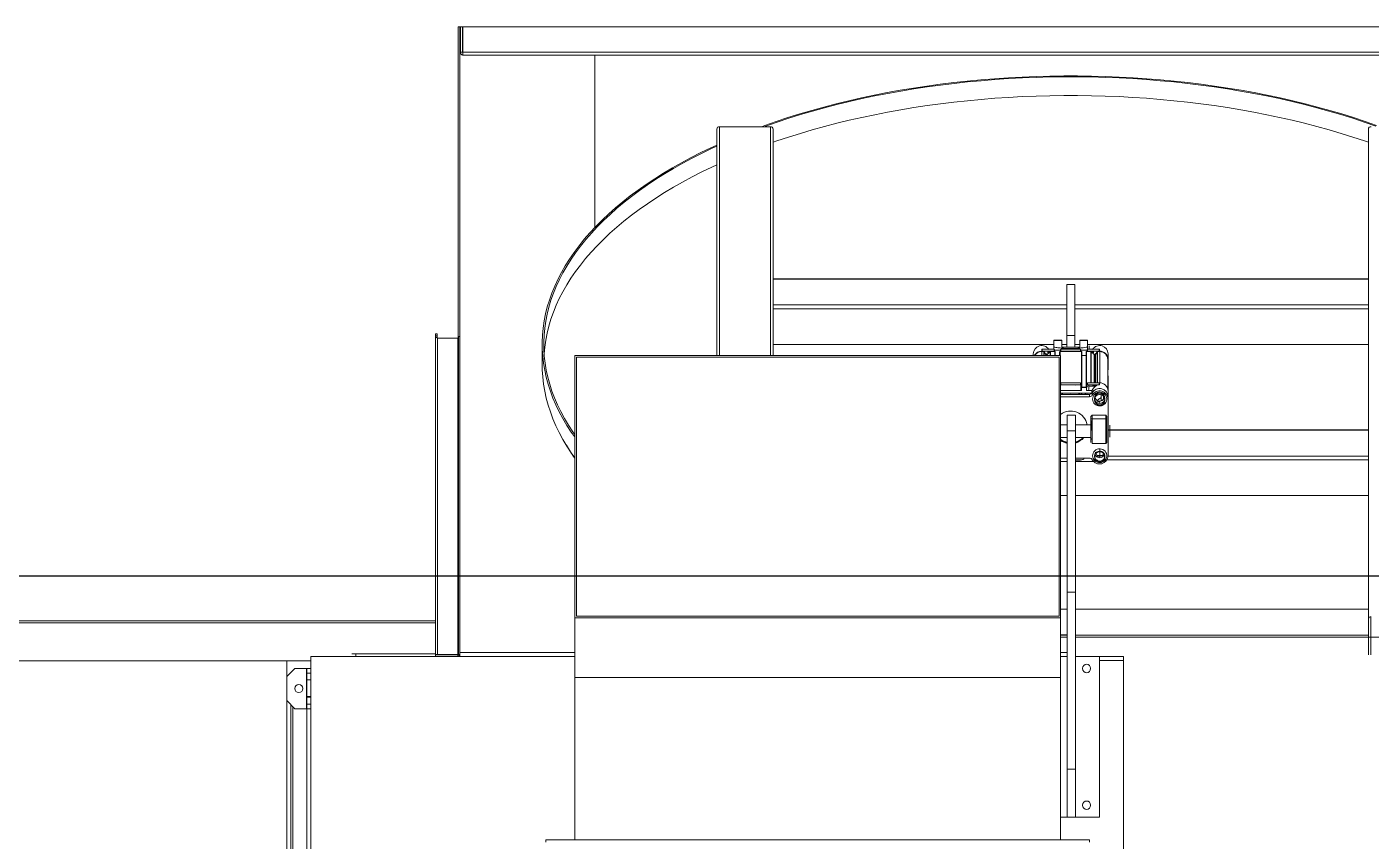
# Model space of a CAD drawing. Extents: x -2187 to 96136, y -11110 to 52208.
# Drawn here: x 42067 to 43738, y 20215 to 21227 of the extents above; entities that cross this region are included whole.
import ezdxf

# ---------------------------------------------------------------- set-up
doc = ezdxf.new("R2010")
doc.units = 0
doc.header["$LTSCALE"] = 1000
doc.header["$MEASUREMENT"] = 0
doc.layers.add('设备型号', color=7, linetype='Continuous')

msp = doc.modelspace()

# ---------------------------------------------------------------- linework, layer by layer
at = {"color": 7, "linetype": 'Continuous', "lineweight": 15}
for p, q in [((42603.097, 21227.001), (42603.097, 20842.127)), ((42603.097, 21227.001), (42605.097, 21227.001)), ((42605.097, 21227.001), (42605.097, 20842.127)), ((42605.164, 21227.001), (42605.097, 21227.001)), ((42605.164, 21227.001), (42605.99, 21227.001)), ((42605.164, 21227.001), (42605.164, 20449.501)), ((42605.99, 21227.001), (42608.588, 21227.001)), ((42605.99, 21195.501), (42605.99, 21227.001)), ((42608.588, 21227.001), (42609.088, 21227.001)), ((42608.588, 21195.501), (42608.588, 21227.001)), ((44121.106, 21227.001), (42609.088, 21227.001)), ((42609.088, 21195.501), (42609.088, 21227.001)), ((44121.24, 21192.001), (42608.954, 21192.001)), ((44121.106, 21195.501), (42609.088, 21195.501)), ((42772.847, 21192.001), (42772.847, 20977.395)), ((42924.607, 20818.392), (42924.607, 21099.986)), ((42991.207, 21102.915), (42928.007, 21102.915)), ((42994.607, 20913.871), (42994.607, 21099.986)), ((43734.607, 20913.871), (43734.607, 21099.986)), ((43734.607, 20913.871), (42994.607, 20913.871)), ((42994.607, 20913.4), (42994.607, 20913.871)), ((42994.607, 20881.324), (42994.607, 20913.4)), ((42994.607, 20913.4), (43734.607, 20913.4)), ((43359.607, 20906.982), (43359.607, 20843.202)), ((43369.607, 20906.982), (43359.607, 20906.982)), ((43369.607, 20906.982), (43369.607, 20843.202)), ((43734.607, 20913.4), (43734.607, 20913.871)), ((43734.607, 20881.324), (43734.607, 20913.4)), ((42994.607, 20876.669), (42994.607, 20881.324)), ((42994.607, 20818.392), (42994.607, 20876.669)), ((43734.607, 20876.669), (43734.607, 20881.324)), ((43734.607, 20726.082), (43734.607, 20876.669)), ((42577.097, 20845.297), (42575.097, 20845.297)), ((42575.097, 20845.297), (42575.097, 20843.177)), ((42575.097, 20842.127), (42575.097, 20843.177)), ((42575.097, 20843.177), (42577.097, 20843.177)), ((42575.097, 20842.127), (42575.097, 20447.001)), ((42577.097, 20843.177), (42577.097, 20845.297)), ((42577.097, 20842.127), (42577.097, 20843.177)), ((42577.097, 20842.127), (42577.097, 20840.214)), ((42602.597, 20840.174), (42577.597, 20840.174)), ((42577.597, 20840.174), (42577.597, 20447.001)), ((42602.597, 20840.174), (42602.597, 20447.001)), ((42603.097, 20842.127), (42603.097, 20447.001)), ((42603.097, 20842.127), (42605.097, 20842.127)), ((42605.097, 20842.127), (42605.097, 20447.001)), ((43353.407, 20837.651), (43343.607, 20837.651)), ((43343.607, 20837.157), (43343.607, 20837.651)), ((43343.607, 20828.925), (43343.607, 20837.157)), ((43343.607, 20837.157), (43353.407, 20837.157)), ((43353.407, 20837.157), (43353.407, 20837.651)), ((43353.407, 20828.732), (43353.407, 20837.157)), ((43359.607, 20828.732), (43359.607, 20843.202)), ((43359.607, 20843.202), (43369.607, 20843.202)), ((43369.607, 20843.202), (43369.607, 20828.732)), ((43385.607, 20837.651), (43375.807, 20837.651)), ((43375.807, 20837.651), (43375.807, 20837.157)), ((43375.807, 20837.157), (43375.807, 20828.732)), ((43385.607, 20837.157), (43375.807, 20837.157)), ((43385.607, 20837.157), (43385.607, 20837.651)), ((43385.607, 20828.925), (43385.607, 20837.157)), ((42707.607, 20832.529), (42707.607, 20806.68)), ((42994.607, 20832.209), (43343.607, 20832.209)), ((43318.107, 20820.565), (43318.107, 20818.392)), ((43320.538, 20819.441), (43320.47, 20820.105)), ((43320.657, 20820.32), (43320.657, 20819.545)), ((43328.607, 20823.39), (43331.218, 20823.39)), ((43328.854, 20823.876), (43328.854, 20826.266)), ((43328.854, 20826.266), (43329.197, 20826.258)), ((43329.107, 20823.879), (43329.107, 20826.258)), ((43329.107, 20826.258), (43343.857, 20826.258)), ((43343.857, 20823.879), (43329.107, 20823.879)), ((43331.651, 20823.146), (43333.671, 20819.724)), ((43335.463, 20819.623), (43339.17, 20823.247)), ((43339.524, 20823.39), (43344.357, 20823.39)), ((43343.607, 20826.189), (43343.607, 20828.925)), ((43343.857, 20823.879), (43343.857, 20826.258)), ((43344.21, 20826.189), (43343.857, 20826.189)), ((43344.357, 20823.39), (43344.357, 20825.918)), ((43351.857, 20825.16), (43344.357, 20825.16)), ((43344.907, 20823.39), (43344.357, 20823.39)), ((43345.407, 20818.392), (43345.407, 20822.901)), ((43350.807, 20822.901), (43350.807, 20818.392)), ((43351.857, 20823.39), (43351.307, 20823.39)), ((43351.857, 20825.918), (43351.857, 20823.39)), ((43351.857, 20823.39), (43377.357, 20823.39)), ((43352.357, 20826.189), (43352.003, 20826.189)), ((43352.357, 20823.879), (43352.357, 20826.258)), ((43352.357, 20826.258), (43376.857, 20826.258)), ((43352.357, 20823.879), (43376.857, 20823.879)), ((43353.407, 20832.209), (43359.607, 20832.209)), ((43375.807, 20828.732), (43353.407, 20828.732)), ((43369.607, 20832.209), (43375.807, 20832.209)), ((43376.857, 20826.258), (43376.857, 20823.879)), ((43377.21, 20826.189), (43376.857, 20826.189)), ((43377.357, 20825.918), (43377.357, 20823.39)), ((43384.857, 20825.16), (43377.357, 20825.16)), ((43377.907, 20823.39), (43377.357, 20823.39)), ((43377.907, 20784.003), (43377.907, 20823.39)), ((43378.407, 20822.901), (43378.407, 20783.514)), ((43383.807, 20822.901), (43383.807, 20783.514)), ((43384.307, 20823.39), (43384.307, 20784.003)), ((43384.857, 20823.39), (43384.307, 20823.39)), ((43384.857, 20825.918), (43384.857, 20823.39)), ((43384.857, 20823.39), (43389.69, 20823.39)), ((43385.357, 20826.189), (43385.003, 20826.189)), ((43385.357, 20826.258), (43385.357, 20823.879)), ((43385.357, 20826.258), (43400.107, 20826.258)), ((43400.107, 20823.879), (43385.357, 20823.879)), ((43385.607, 20832.209), (43734.607, 20832.209)), ((43385.607, 20826.189), (43385.607, 20828.925)), ((43387.607, 20826.189), (43387.607, 20830.651)), ((43389.69, 20784.491), (43389.69, 20823.39)), ((43389.69, 20821.853), (43390.043, 20821.853)), ((43390.043, 20823.247), (43393.75, 20819.623)), ((43390.043, 20823.247), (43390.043, 20784.491)), ((43395.542, 20819.724), (43397.563, 20823.146)), ((43395.639, 20820.911), (43395.631, 20819.875)), ((43397.996, 20823.39), (43400.607, 20823.39)), ((43400.107, 20826.258), (43400.107, 20823.879)), ((43400.36, 20826.266), (43400.36, 20823.876)), ((43408.557, 20819.545), (43408.557, 20820.32)), ((43408.744, 20820.128), (43408.665, 20819.376)), ((43411.107, 20813.615), (43411.107, 20820.565)), ((42748.097, 20818.392), (42748.097, 20492.392)), ((43352.097, 20818.392), (42748.097, 20818.392)), ((42750.097, 20816.392), (42750.097, 20494.392)), ((43350.097, 20816.392), (42750.097, 20816.392)), ((43334.104, 20819.48), (43334.104, 20818.392)), ((43335.11, 20818.392), (43335.11, 20819.48)), ((43350.807, 20818.698), (43345.407, 20818.698)), ((43350.097, 20494.392), (43350.097, 20816.392)), ((43352.097, 20492.392), (43352.097, 20818.392)), ((43383.807, 20818.698), (43378.407, 20818.698)), ((43390.043, 20811.092), (43389.69, 20810.746)), ((43389.69, 20805.618), (43390.043, 20805.964)), ((43393.75, 20784.491), (43393.75, 20819.623)), ((43394.104, 20819.48), (43394.104, 20784.491)), ((43395.109, 20819.48), (43394.104, 20819.48)), ((43395.109, 20784.491), (43395.109, 20819.48)), ((43395.542, 20814.533), (43395.109, 20814.909)), ((43395.542, 20808.888), (43395.109, 20809.264)), ((43395.542, 20819.724), (43395.542, 20784.491)), ((43410.208, 20816.41), (43410.487, 20817.09)), ((43410.607, 20813.615), (43410.607, 20777.357)), ((43411.025, 20814.787), (43410.96, 20814.359)), ((43410.96, 20800.814), (43410.96, 20814.359)), ((43411.104, 20813.373), (43411.104, 20813.856)), ((43410.96, 20775.935), (43410.96, 20793.196)), ((43411.107, 20792.776), (43411.107, 20790.397)), ((43411.107, 20790.397), (43411.107, 20774.227)), ((43352.097, 20784.003), (43352.357, 20784.003)), ((43352.097, 20781.895), (43377.21, 20781.895)), ((43377.857, 20775.178), (43352.097, 20775.178)), ((43352.097, 20771.871), (43390.913, 20771.871)), ((43387.908, 20770.209), (43352.097, 20770.209)), ((43352.357, 20782.113), (43352.357, 20784.491)), ((43376.857, 20784.491), (43352.357, 20784.491)), ((43376.857, 20782.113), (43352.357, 20782.113)), ((43357.295, 20782.185), (43357.729, 20781.895)), ((43358.035, 20781.895), (43357.477, 20782.113)), ((43368.612, 20781.895), (43368.835, 20782.113)), ((43371.737, 20782.113), (43371.178, 20781.895)), ((43371.484, 20781.895), (43371.919, 20782.185)), ((43376.857, 20784.491), (43376.857, 20782.113)), ((43376.857, 20784.003), (43377.357, 20784.003)), ((43377.357, 20784.003), (43377.907, 20784.003)), ((43377.357, 20781.475), (43377.357, 20775.772)), ((43377.857, 20784.003), (43377.857, 20782.341)), ((43377.857, 20782.341), (43377.857, 20779.701)), ((43377.857, 20778.822), (43384.357, 20778.822)), ((43377.857, 20778.822), (43377.857, 20775.178)), ((43378.257, 20783.863), (43378.257, 20779.31)), ((43378.257, 20779.31), (43383.957, 20779.31)), ((43381.341, 20779.31), (43380.938, 20778.822)), ((43383.512, 20779.31), (43383.247, 20778.822)), ((43383.807, 20782.732), (43383.807, 20783.514)), ((43384.161, 20783.981), (43383.957, 20783.527)), ((43383.957, 20779.31), (43383.957, 20783.863)), ((43384.307, 20784.003), (43384.857, 20784.003)), ((43384.357, 20782.341), (43384.357, 20784.003)), ((43384.357, 20779.701), (43384.357, 20782.341)), ((43384.357, 20775.178), (43384.357, 20778.822)), ((43390.913, 20775.178), (43384.357, 20775.178)), ((43384.857, 20784.003), (43385.357, 20784.003)), ((43400.107, 20784.491), (43385.357, 20784.491)), ((43385.357, 20784.491), (43385.357, 20782.113)), ((43385.357, 20782.113), (43400.107, 20782.113)), ((43385.759, 20771.871), (43385.607, 20771.473)), ((43385.607, 20771.473), (43385.607, 20771.871)), ((43386.931, 20782.113), (43387.072, 20780.592)), ((43387.072, 20780.592), (43387.072, 20782.113)), ((43387.072, 20780.592), (43387.072, 20778.148)), ((43387.072, 20780.592), (43393.386, 20780.592)), ((43387.908, 20767.26), (43387.908, 20770.209)), ((43389.69, 20785.7), (43390.043, 20785.7)), ((43390.913, 20771.871), (43390.913, 20775.178)), ((43391.354, 20775.491), (43391.354, 20772.133)), ((43391.411, 20772.231), (43391.411, 20769.283)), ((43391.83, 20782.113), (43393.75, 20780.236)), ((43393.75, 20785.7), (43394.104, 20785.7)), ((43393.75, 20780.236), (43393.75, 20782.113)), ((43393.75, 20780.592), (43394.104, 20780.592)), ((43394.104, 20782.113), (43394.104, 20780.092)), ((43394.104, 20780.092), (43394.935, 20780.092)), ((43395.109, 20785.7), (43395.542, 20785.7)), ((43395.109, 20780.222), (43395.109, 20782.113)), ((43395.109, 20780.592), (43395.542, 20780.592)), ((43395.542, 20782.113), (43395.542, 20780.522)), ((43395.718, 20780.634), (43396.591, 20782.113)), ((43400.107, 20782.113), (43400.107, 20784.491)), ((43400.107, 20784.003), (43400.36, 20784.003)), ((43400.36, 20784.489), (43400.36, 20782.099)), ((43402.607, 20771.216), (43402.607, 20772.546)), ((43405.307, 20770.514), (43405.307, 20769.559)), ((43411.107, 20767.276), (43411.107, 20774.227)), ((43387.908, 20767.26), (43352.097, 20767.26)), ((43394.107, 20765.17), (43394.107, 20763.59)), ((43396.072, 20757.012), (43402.107, 20757.012)), ((43396.252, 20756.915), (43396.413, 20757.012)), ((43396.487, 20756.785), (43396.897, 20757.012)), ((43397.607, 20762.634), (43400.607, 20760.941)), ((43397.607, 20762.634), (43397.607, 20761.792)), ((43400.607, 20760.099), (43397.607, 20761.792)), ((43400.607, 20760.941), (43400.607, 20760.099)), ((43402.607, 20762.006), (43402.607, 20769.636)), ((43405.307, 20767.979), (43405.307, 20765.469)), ((43405.307, 20765.469), (43405.307, 20764.038)), ((43405.307, 20757.8), (43405.307, 20757.112)), ((43405.807, 20768.982), (43405.807, 20769.675)), ((43405.807, 20764.877), (43405.807, 20767.403)), ((43407.107, 20763.59), (43407.107, 20765.17)), ((43411.107, 20764.327), (43411.107, 20767.276)), ((43411.107, 20693.943), (43411.107, 20764.327)), ((43360.341, 20725.042), (43360.341, 20744.501)), ((43360.341, 20744.501), (43370.341, 20744.501)), ((43370.341, 20744.501), (43370.341, 20725.042)), ((43389.607, 20742.821), (43391.107, 20744.287)), ((43389.607, 20742.821), (43389.607, 20738.187)), ((43389.607, 20739.916), (43391.107, 20739.916)), ((43389.607, 20710.501), (43389.607, 20738.187)), ((43391.107, 20744.287), (43408.107, 20744.287)), ((43391.107, 20744.287), (43391.107, 20739.653)), ((43391.107, 20739.653), (43408.107, 20739.653)), ((43391.107, 20739.653), (43391.107, 20709.001)), ((43408.107, 20744.287), (43408.107, 20739.653)), ((43408.107, 20744.287), (43409.607, 20742.821)), ((43408.107, 20739.653), (43408.107, 20709.001)), ((43408.107, 20739.653), (43409.607, 20738.187)), ((43409.607, 20742.821), (43409.607, 20738.187)), ((43409.607, 20738.187), (43409.607, 20710.501)), ((43360.341, 20732.501), (43352.097, 20732.501)), ((43360.341, 20725.042), (43360.341, 20524.501)), ((43370.341, 20725.042), (43360.341, 20725.042)), ((43389.607, 20732.501), (43370.341, 20732.501)), ((43370.341, 20725.042), (43370.341, 20524.501)), ((43389.69, 20725.393), (43389.69, 20715.368)), ((43391.107, 20726.082), (43389.871, 20726.082)), ((43411.057, 20713.001), (43411.057, 20736.001)), ((43734.607, 20726.082), (43411.107, 20726.082)), ((43413.107, 20717.001), (43413.107, 20732.001)), ((43734.607, 20725.611), (43734.607, 20726.082)), ((43734.607, 20693.535), (43734.607, 20725.611)), ((43352.097, 20716.501), (43360.341, 20716.501)), ((43356.94, 20711.04), (43356.94, 20711.63)), ((43370.341, 20716.501), (43389.607, 20716.501)), ((43391.107, 20713.983), (43389.607, 20715.449)), ((43391.107, 20709.001), (43408.107, 20709.001)), ((43408.107, 20709.001), (43409.607, 20710.501)), ((43352.097, 20691.01), (43360.341, 20691.01)), ((43360.341, 20686.627), (43352.097, 20686.627)), ((43370.341, 20691.01), (43387.908, 20691.01)), ((43393.241, 20686.627), (43370.341, 20686.627)), ((43395.109, 20697.977), (43394.965, 20697.977)), ((43395.733, 20697.409), (43395.542, 20697.732)), ((43395.962, 20693.578), (43400.607, 20693.578)), ((43397.563, 20694.311), (43396.077, 20696.827)), ((43400.607, 20694.067), (43397.996, 20694.067)), ((43400.607, 20702.496), (43400.607, 20699.56)), ((43400.607, 20698.966), (43400.607, 20694.067)), ((43406.357, 20696.891), (43406.334, 20696.397)), ((43734.607, 20688.88), (43734.607, 20693.535)), ((43734.607, 20490.94), (43734.607, 20688.88)), ((43352.097, 20644.42), (43360.341, 20644.42)), ((43370.341, 20644.42), (43734.607, 20644.42)), ((43370.341, 20524.501), (43360.341, 20524.501)), ((43360.341, 20524.501), (43360.341, 20304.501)), ((43370.341, 20524.501), (43370.341, 20304.501)), ((43360.341, 20503.401), (43352.097, 20503.401)), ((43734.607, 20503.401), (43370.341, 20503.401)), ((40205.097, 20488.784), (42575.097, 20488.784)), ((40665.026, 20488.784), (42575.097, 20488.784)), ((42602.597, 20488.784), (42603.097, 20488.784)), ((42748.097, 20492.392), (43352.097, 20492.392)), ((42748.097, 20418.392), (42748.097, 20492.392)), ((42750.097, 20494.392), (43350.097, 20494.392)), ((43352.097, 20418.392), (43352.097, 20492.392)), ((43734.607, 20490.94), (43734.607, 20446.48)), ((43737.607, 20490.94), (43737.607, 20493.849)), ((43737.607, 20490.94), (43737.607, 20446.48)), ((43352.097, 20471.401), (43360.341, 20471.401)), ((43360.341, 20470.69), (43352.097, 20470.69)), ((43734.607, 20470.69), (43370.341, 20470.69)), ((43360.341, 20468.258), (43352.097, 20468.258)), ((43804.607, 20468.258), (43370.341, 20468.258)), ((40415.097, 20438.784), (42420.097, 20438.784)), ((40665.333, 20438.784), (42420.097, 20438.784)), ((42390.097, 20419.501), (42390.097, 20438.784)), ((42748.097, 20444.501), (42420.097, 20444.501)), ((42420.097, 20444.501), (42420.097, 19892.455)), ((42471.143, 20447.501), (42476.128, 20447.501)), ((42575.097, 20447.501), (42476.128, 20447.501)), ((42476.128, 20447.501), (42476.128, 20444.501)), ((42575.097, 20447.001), (42577.597, 20447.001)), ((42575.097, 20444.501), (42575.097, 20446.501)), ((42575.097, 20446.501), (42602.597, 20446.501)), ((42577.597, 20447.001), (42602.597, 20447.001)), ((42603.097, 20447.501), (42602.597, 20447.501)), ((42602.597, 20446.501), (42602.597, 20444.501)), ((42602.597, 20446.501), (42602.999, 20446.501)), ((42602.999, 20446.501), (42605.097, 20446.501)), ((42602.999, 20446.501), (42602.999, 20444.501)), ((42603.097, 20447.001), (42603.432, 20447.001)), ((42605.097, 20449.501), (42605.097, 20449.501)), ((42748.097, 20449.501), (42605.097, 20449.501)), ((42605.097, 20447.001), (42605.097, 20444.501)), ((43360.341, 20449.501), (43352.097, 20449.501)), ((43352.097, 20444.501), (43360.341, 20444.501)), ((43370.341, 20444.501), (43400.341, 20444.501)), ((43400.341, 20444.501), (43400.341, 20244.501)), ((43430.097, 20444.501), (43400.341, 20444.501)), ((43400.341, 20439.501), (43430.097, 20439.501)), ((43430.097, 20444.501), (43430.097, 20119.831)), ((42400.097, 20429.501), (42390.097, 20419.501)), ((42390.097, 20419.501), (42390.097, 20389.501)), ((42400.097, 20429.501), (42414.697, 20429.501)), ((42414.697, 20429.501), (42414.697, 20379.501)), ((42415.097, 20429.501), (42415.097, 20379.501)), ((42420.097, 20429.501), (42415.097, 20429.501)), ((42420.097, 20423.751), (42415.097, 20423.751)), ((43379.341, 20429.251), (43379.341, 20429.751)), ((43389.341, 20429.751), (43389.341, 20429.251)), ((42414.697, 20414.501), (42415.097, 20414.501)), ((42415.097, 20415.251), (42420.097, 20415.251)), ((42748.097, 20418.392), (43352.097, 20418.392)), ((42748.097, 20418.392), (42748.097, 20216.392)), ((43352.097, 20418.392), (43352.097, 20216.392)), ((42390.097, 20108.501), (42390.097, 20389.501)), ((42390.097, 20389.501), (42400.097, 20379.501)), ((42415.097, 20394.501), (42414.697, 20394.501)), ((42414.697, 20392.148), (42415.097, 20392.148)), ((42415.097, 20394.501), (42420.097, 20394.501)), ((42420.097, 20393.751), (42415.097, 20393.751)), ((42395.097, 20006.901), (42395.097, 20384.501)), ((42400.097, 20379.501), (42414.697, 20379.501)), ((42415.097, 20385.251), (42420.097, 20385.251)), ((42415.097, 20006.855), (42415.097, 20379.501)), ((42420.097, 20379.501), (42415.097, 20379.501)), ((43360.341, 20304.501), (43370.341, 20304.501)), ((43360.341, 20244.501), (43360.341, 20304.501)), ((43370.341, 20304.501), (43370.341, 20244.501)), ((43379.341, 20259.251), (43379.341, 20259.751)), ((43389.341, 20259.751), (43389.341, 20259.251)), ((43400.341, 20244.501), (43352.097, 20244.501)), ((43370.341, 20244.501), (43360.341, 20244.501)), ((42712.097, 20213.392), (42712.097, 20216.392)), ((42712.097, 20216.392), (43388.097, 20216.392)), ((43388.097, 20213.392), (43388.097, 20216.392))]:
    msp.add_line(p, q, dxfattribs=at)
at = {"color": 8, "linetype": 'Continuous', "lineweight": 15}
for p, q in [((42605.99, 21195.501), (42608.588, 21195.501)), ((42609.088, 21195.501), (42608.588, 21195.501)), ((42928.007, 20818.392), (42928.007, 21102.915)), ((42991.207, 20818.392), (42991.207, 21102.915)), ((42994.607, 20881.324), (43359.607, 20881.324)), ((42994.607, 20876.669), (43359.607, 20876.669)), ((43369.607, 20881.324), (43734.607, 20881.324)), ((43369.607, 20876.669), (43734.607, 20876.669)), ((42603.432, 20842.127), (42603.432, 20447.001)), ((43328.607, 20823.39), (43328.607, 20818.392)), ((43331.218, 20818.392), (43331.218, 20823.39)), ((43331.651, 20823.146), (43331.651, 20818.392)), ((43339.17, 20818.392), (43339.17, 20823.247)), ((43339.524, 20823.39), (43339.524, 20818.392)), ((43344.907, 20818.392), (43344.907, 20823.39)), ((43351.307, 20823.39), (43351.307, 20818.392)), ((43397.563, 20784.491), (43397.563, 20823.146)), ((43397.996, 20823.39), (43397.996, 20784.491)), ((43400.607, 20823.39), (43400.607, 20784.491)), ((43333.671, 20818.392), (43333.671, 20819.724)), ((43335.463, 20819.623), (43335.463, 20818.392)), ((43389.69, 20810.726), (43390.043, 20811.072)), ((43377.857, 20777.477), (43377.357, 20777.08)), ((43379.744, 20779.31), (43379.337, 20778.822)), ((43406.207, 20768.552), (43406.207, 20768.396)), ((43406.207, 20766.816), (43406.207, 20766.001)), ((43389.749, 20725.611), (43391.107, 20725.611)), ((43411.107, 20725.611), (43734.607, 20725.611)), ((43370.341, 20688.88), (43378.582, 20688.88)), ((43400.607, 20691.27), (43400.607, 20693.578)), ((43409.74, 20688.88), (43734.607, 20688.88)), ((43411.098, 20693.535), (43734.607, 20693.535)), ((40205.097, 20486.384), (42575.097, 20486.384)), ((40665.333, 20486.384), (42575.097, 20486.384)), ((42602.597, 20486.384), (42603.097, 20486.384)), ((42603.432, 20447.001), (42605.097, 20447.001)), ((42397.497, 20006.855), (42397.497, 20382.101))]:
    msp.add_line(p, q, dxfattribs=at)
at = {"color": 7, "linetype": 'Continuous', "lineweight": 15, "flags": 128}
for points in [[(42980.112, 21102.915), (42984.33, 21104.448), (42998.532, 21109.423), (43012.987, 21114.207), (43027.684, 21118.797), (43042.614, 21123.189), (43057.766, 21127.381), (43073.129, 21131.369), (43088.694, 21135.152), (43104.449, 21138.725), (43120.383, 21142.087), (43136.486, 21145.236), (43152.747, 21148.169), (43169.153, 21150.884), (43185.695, 21153.38), (43202.36, 21155.654), (43219.136, 21157.705), (43236.013, 21159.532), (43252.979, 21161.133), (43270.022, 21162.508), (43287.13, 21163.655), (43304.292, 21164.574), (43321.495, 21165.263), (43338.728, 21165.723), (43355.978, 21165.953), (43373.235, 21165.953), (43390.486, 21165.723), (43407.719, 21165.263), (43424.922, 21164.574), (43442.083, 21163.655), (43459.191, 21162.508), (43476.234, 21161.133), (43493.2, 21159.532), (43510.077, 21157.705), (43526.854, 21155.654), (43543.519, 21153.38), (43560.06, 21150.884), (43576.467, 21148.169), (43592.727, 21145.236), (43608.83, 21142.087), (43624.764, 21138.725), (43640.519, 21135.152), (43656.084, 21131.369), (43671.448, 21127.381), (43686.599, 21123.189), (43701.529, 21118.797), (43716.227, 21114.207), (43730.681, 21109.423), (43744.883, 21104.448)], [(42983.539, 21102.915), (42985.488, 21103.62), (42999.646, 21108.58), (43014.057, 21113.35), (43028.71, 21117.925), (43043.594, 21122.304), (43058.7, 21126.483), (43074.017, 21130.46), (43089.534, 21134.23), (43105.241, 21137.793), (43121.127, 21141.145), (43137.181, 21144.284), (43153.392, 21147.208), (43169.748, 21149.915), (43186.239, 21152.403), (43202.853, 21154.67), (43219.579, 21156.715), (43236.405, 21158.537), (43253.319, 21160.133), (43270.31, 21161.504), (43287.366, 21162.647), (43304.475, 21163.563), (43321.626, 21164.25), (43338.806, 21164.709), (43356.005, 21164.938), (43373.209, 21164.938), (43390.407, 21164.709), (43407.587, 21164.25), (43424.738, 21163.563), (43441.847, 21162.647), (43458.903, 21161.504), (43475.894, 21160.133), (43492.809, 21158.537), (43509.634, 21156.715), (43526.36, 21154.67), (43542.974, 21152.403), (43559.465, 21149.915), (43575.822, 21147.208), (43592.032, 21144.284), (43608.086, 21141.145), (43623.972, 21137.793), (43639.679, 21134.23), (43655.197, 21130.46), (43670.514, 21126.483), (43685.619, 21122.304), (43700.504, 21117.925), (43715.156, 21113.35), (43729.567, 21108.58), (43743.726, 21103.62)], [(42994.607, 21083.582), (42999.43, 21085.242), (43013.847, 21090.018), (43028.506, 21094.6), (43043.397, 21098.984), (43058.51, 21103.169), (43073.835, 21107.15), (43089.36, 21110.926), (43105.076, 21114.493), (43120.971, 21117.849), (43137.034, 21120.993), (43153.255, 21123.92), (43169.621, 21126.631), (43186.122, 21129.122), (43202.747, 21131.392), (43219.483, 21133.44), (43236.32, 21135.264), (43253.245, 21136.863), (43270.247, 21138.235), (43287.314, 21139.38), (43304.435, 21140.297), (43321.597, 21140.985), (43338.789, 21141.444), (43355.999, 21141.674), (43373.215, 21141.674), (43390.424, 21141.444), (43407.616, 21140.985), (43424.779, 21140.297), (43441.899, 21139.38), (43458.967, 21138.235), (43475.969, 21136.863), (43492.894, 21135.264), (43509.73, 21133.44), (43526.467, 21131.392), (43543.091, 21129.122), (43559.592, 21126.631), (43575.959, 21123.92), (43592.179, 21120.993), (43608.242, 21117.849), (43624.137, 21114.493), (43639.853, 21110.926), (43655.378, 21107.15), (43670.703, 21103.169), (43685.816, 21098.984), (43700.708, 21094.6), (43715.367, 21090.018), (43729.783, 21085.242), (43734.607, 21083.582)], [(42748.097, 20717.278), (42743.813, 20723.361), (42738.378, 20731.674), (42733.375, 20740.056), (42728.808, 20748.503), (42724.679, 20757.007), (42720.992, 20765.563), (42717.749, 20774.165), (42714.952, 20782.808), (42712.603, 20791.485), (42710.704, 20800.19), (42709.256, 20808.917), (42708.26, 20817.661), (42707.717, 20826.415), (42707.627, 20835.174), (42707.991, 20843.93), (42708.807, 20852.679), (42710.076, 20861.413), (42711.797, 20870.128), (42713.968, 20878.817), (42716.587, 20887.474), (42719.654, 20896.093), (42723.166, 20904.668), (42727.12, 20913.194), (42731.514, 20921.663), (42736.345, 20930.072), (42741.609, 20938.413), (42747.303, 20946.68), (42753.423, 20954.87), (42759.965, 20962.974), (42766.923, 20970.989), (42774.295, 20978.908), (42782.073, 20986.727), (42790.253, 20994.438), (42798.83, 21002.039), (42807.796, 21009.522), (42817.147, 21016.883), (42826.876, 21024.117), (42836.976, 21031.219), (42847.439, 21038.183), (42858.26, 21045.006), (42869.429, 21051.682), (42880.941, 21058.207), (42892.786, 21064.577), (42904.956, 21070.786), (42917.444, 21076.831), (42924.607, 21080.158)], [(42748.097, 20720.249), (42745.703, 20723.694), (42740.285, 20731.981), (42735.297, 20740.338), (42730.743, 20748.758), (42726.627, 20757.236), (42722.951, 20765.767), (42719.718, 20774.343), (42716.929, 20782.959), (42714.588, 20791.61), (42712.694, 20800.288), (42711.251, 20808.989), (42710.258, 20817.706), (42709.717, 20826.434), (42709.627, 20835.166), (42709.99, 20843.895), (42710.804, 20852.617), (42712.069, 20861.326), (42713.784, 20870.014), (42715.948, 20878.676), (42718.56, 20887.307), (42721.617, 20895.9), (42725.118, 20904.449), (42729.061, 20912.948), (42733.441, 20921.392), (42738.257, 20929.775), (42743.506, 20938.09), (42749.182, 20946.333), (42755.284, 20954.497), (42761.805, 20962.577), (42768.743, 20970.568), (42776.092, 20978.463), (42783.846, 20986.257), (42792.002, 20993.946), (42800.552, 21001.523), (42809.491, 21008.983), (42818.814, 21016.322), (42828.513, 21023.534), (42838.582, 21030.614), (42849.013, 21037.557), (42859.801, 21044.359), (42870.937, 21051.015), (42882.413, 21057.52), (42894.222, 21063.87), (42906.355, 21070.061), (42918.805, 21076.087), (42924.607, 21078.79)], [(42710.008, 20820.897), (42710.764, 20829.016), (42712.012, 20837.73), (42713.712, 20846.425), (42715.861, 20855.095), (42718.458, 20863.732), (42721.502, 20872.332), (42724.99, 20880.889), (42728.919, 20889.396), (42733.288, 20897.847), (42738.093, 20906.238), (42743.331, 20914.561), (42748.998, 20922.812), (42755.09, 20930.984), (42761.604, 20939.072), (42768.534, 20947.071), (42775.876, 20954.974), (42783.624, 20962.777), (42791.774, 20970.473), (42800.319, 20978.058), (42809.255, 20985.527), (42818.574, 20992.874), (42828.27, 21000.094), (42838.337, 21007.182), (42848.767, 21014.133), (42859.554, 21020.943), (42870.689, 21027.607), (42882.166, 21034.12), (42893.976, 21040.477), (42906.111, 21046.675), (42918.563, 21052.709), (42924.607, 21055.526)], [(43333.583, 20819.875), (43333.607, 20820.355), (43333.578, 20820.88)], [(42748.097, 20691.429), (42743.813, 20697.513), (42738.378, 20705.825), (42733.375, 20714.208), (42728.808, 20722.654), (42724.679, 20731.158), (42720.992, 20739.714), (42717.749, 20748.316), (42714.952, 20756.959), (42712.603, 20765.636), (42710.704, 20774.341), (42709.256, 20783.069), (42708.26, 20791.812), (42707.717, 20800.566), (42707.607, 20806.68)], [(43393.75, 20818.812), (43393.795, 20818.885), (43394.104, 20819.349)], [(43394.104, 20816.052), (43393.795, 20816.516), (43393.75, 20816.59)], [(43394.104, 20810.408), (43393.795, 20810.872), (43393.75, 20810.945)], [(43355.117, 20770.209), (43353.982, 20770.805), (43352.285, 20771.871)], [(43364.607, 20771.34), (43361.833, 20771.517), (43359.832, 20771.871)], [(43369.381, 20771.871), (43367.38, 20771.517), (43364.607, 20771.34)], [(43376.928, 20771.871), (43375.232, 20770.805), (43374.097, 20770.209)], [(43379.295, 20771.871), (43378.949, 20771.585), (43377.053, 20770.209)], [(43378.257, 20781.51), (43377.832, 20781.013), (43377.357, 20780.498)], [(43377.857, 20775.872), (43377.543, 20775.632), (43377.401, 20775.527)], [(43386.127, 20782.113), (43385.527, 20780.435), (43384.357, 20777.995)], [(43391.857, 20764.327), (43392.036, 20766.049), (43392.566, 20767.701), (43393.425, 20769.214), (43394.578, 20770.527), (43395.978, 20771.586), (43397.568, 20772.349), (43399.282, 20772.782), (43401.05, 20772.87), (43402.8, 20772.608), (43404.46, 20772.007), (43405.963, 20771.091), (43407.246, 20769.899), (43408.257, 20768.479), (43408.955, 20766.888), (43409.312, 20765.193), (43409.312, 20763.462), (43408.955, 20761.767), (43408.257, 20760.176), (43407.246, 20758.756), (43405.963, 20757.563), (43404.46, 20756.648), (43402.8, 20756.047), (43401.05, 20755.785), (43399.282, 20755.872), (43397.568, 20756.306), (43395.978, 20757.068), (43394.578, 20758.128), (43393.425, 20759.441), (43392.566, 20760.954), (43392.036, 20762.606), (43391.857, 20764.327)], [(43407.107, 20763.59), (43406.931, 20762.125), (43406.415, 20760.738), (43405.586, 20759.506), (43404.488, 20758.493), (43403.181, 20757.756), (43401.735, 20757.333), (43400.229, 20757.247), (43398.742, 20757.503), (43397.357, 20758.087), (43396.146, 20758.968), (43395.176, 20760.099), (43394.499, 20761.417), (43394.151, 20762.853), (43394.151, 20764.328), (43394.499, 20765.763), (43395.176, 20767.082), (43396.146, 20768.212), (43397.357, 20769.093), (43398.742, 20769.677), (43400.229, 20769.934), (43401.735, 20769.848), (43403.181, 20769.425), (43404.488, 20768.687), (43405.586, 20767.675), (43406.415, 20766.442), (43406.931, 20765.056), (43407.107, 20763.59)], [(43408.285, 20760.275), (43407.199, 20759.287), (43405.57, 20758.231)], [(43370.341, 20688.414), (43371.736, 20688.357), (43373.478, 20688.357), (43375.181, 20688.434), (43376.772, 20688.583), (43378.181, 20688.798), (43379.347, 20689.071), (43380.217, 20689.389), (43380.756, 20689.738), (43380.938, 20690.102)], [(43391.857, 20693.943), (43392.036, 20695.665), (43392.566, 20697.316), (43393.425, 20698.829), (43394.578, 20700.142), (43395.978, 20701.202), (43397.568, 20701.964), (43399.282, 20702.398), (43401.05, 20702.485), (43402.8, 20702.223), (43404.46, 20701.622), (43405.963, 20700.707), (43407.246, 20699.514), (43408.257, 20698.094), (43408.955, 20696.503), (43409.312, 20694.808), (43409.312, 20693.077), (43408.955, 20691.382), (43408.257, 20689.792), (43407.246, 20688.371), (43405.963, 20687.179), (43404.46, 20686.263), (43402.8, 20685.662), (43401.05, 20685.4), (43399.282, 20685.488), (43397.568, 20685.921), (43395.978, 20686.684), (43394.578, 20687.743), (43393.425, 20689.056), (43392.566, 20690.569), (43392.036, 20692.221), (43391.857, 20693.943)], [(43407.107, 20693.205), (43406.931, 20691.74), (43406.415, 20690.354), (43405.586, 20689.121), (43404.488, 20688.109), (43403.181, 20687.371), (43401.735, 20686.948), (43400.229, 20686.862), (43398.742, 20687.118), (43397.357, 20687.703), (43396.146, 20688.584), (43395.176, 20689.714), (43394.499, 20691.032), (43394.151, 20692.468), (43394.151, 20693.943), (43394.499, 20695.379), (43395.176, 20696.697), (43396.146, 20697.827), (43397.357, 20698.708), (43398.742, 20699.293), (43400.229, 20699.549), (43401.735, 20699.463), (43403.181, 20699.04), (43404.488, 20698.302), (43405.586, 20697.29), (43406.415, 20696.057), (43406.931, 20694.671), (43407.107, 20693.205)]]:
    msp.add_lwpolyline(points, dxfattribs=at)
at = {"color": 7, "linetype": 'Continuous', "lineweight": 15}
msp.add_circle((42405.097, 20404.501), 5.05, dxfattribs=at)
for centre, radius, start, end in [((42927.788, 21099.732), 3.191, 86.065681, 175.432612), ((42991.426, 21099.732), 3.191, 4.567388, 93.934319), ((43737.788, 21099.732), 3.191, 86.065681, 175.432612), ((43328.629, 20820.357), 10.525, 33.651959, 178.86378), ((43328.556, 20813.354), 10.526, 88.376458, 151.406011), ((43328.556, 20813.364), 10.026, 89.712566, 149.902934), ((43331.22, 20822.888), 0.502, 30.880585, 90.238816), ((43328.72, 20814.745), 7.875, 35.757344, 60.926603), ((43328.919, 20820.517), 7.638, 1.296374, 26.110631), ((43328.928, 20820.56), 7.828, 2.35565, 25.08844), ((43339.523, 20822.884), 0.506, 89.891419, 134.196715), ((43344.912, 20822.896), 0.494, 0.657318, 90.642571), ((43351.301, 20822.896), 0.494, 89.357429, 179.342682), ((43377.912, 20822.896), 0.494, 0.657318, 90.642571), ((43384.301, 20822.896), 0.494, 89.357429, 179.342682), ((43400.578, 20820.337), 10.531, 1.244484, 146.239776), ((43400.284, 20820.56), 7.827, 154.911151, 178.530211), ((43400.285, 20820.52), 7.629, 153.874535, 178.718459), ((43400.508, 20814.728), 7.898, 119.106235, 143.008719), ((43397.994, 20822.888), 0.502, 89.761184, 149.119415), ((43400.72, 20813.498), 10.384, 359.308867, 91.991022), ((43400.718, 20813.501), 9.89, 0.657318, 90.642571), ((43334.102, 20819.982), 0.502, 210.880585, 270.238816), ((43335.111, 20819.986), 0.506, 269.891419, 314.196715), ((43388.619, 20815.61), 2.513, 55.484306, 64.788542), ((43377.912, 20783.508), 0.494, 0.657318, 90.642571), ((43384.301, 20783.508), 0.494, 89.357429, 179.342682), ((43365.403, 20788.828), 20.457, 335.085752, 346.358079), ((43365.58, 20779.372), 21.527, 348.764911, 356.740728), ((43387.926, 20774.223), 4.014, 269.749055, 330.253026), ((43400.584, 20767.07), 10.525, 1.125375, 151.27158), ((43400.579, 20767.053), 10.53, 1.214069, 150.541583), ((43400.579, 20764.104), 10.53, 1.214069, 150.541583), ((43400.607, 20765.062), 6.501, 0.949257, 179.050743), ((43400.515, 20767.211), 5.667, 108.560836, 170.592154), ((43400.719, 20774.106), 10.389, 0.667314, 91.980312), ((43400.72, 20767.228), 5.643, 9.266073, 70.464504), ((43387.926, 20771.275), 4.014, 269.749055, 330.253026), ((43400.607, 20765.305), 6.516, 188.158533, 351.841467), ((43400.456, 20767.304), 5.602, 186.300336, 239.423393), ((43401.551, 20761.628), 3.45, 103.743682, 168.496727), ((43400.625, 20767.386), 5.743, 252.354181, 353.028646), ((43400.152, 20767.365), 2.455, 283.660884, 359.554433), ((43402.109, 20752.943), 4.069, 60.586214, 90.039104), ((43364.584, 20728.622), 20.849, 10.721802, 126.793152), ((43365.731, 20732.084), 24.875, 343.701173, 16.298827), ((42948.803, 20833.032), 245.906, 210.855581, 215.294432), ((43364.549, 20732.77), 23.025, 237.261485, 259.471296), ((43364.55, 20729.844), 20.987, 233.601919, 258.431581), ((43364.749, 20729.664), 20.789, 285.605844, 320.718695), ((43364.715, 20732.65), 22.895, 284.226093, 314.180777), ((43352.168, 20711.906), 21.077, 269.807417, 277.5148), ((43379.478, 20689.419), 1.612, 25.08256, 80.755239), ((43387.926, 20686.996), 4.014, 29.746976, 90.250945), ((43400.579, 20694.166), 10.53, 209.458416, 358.785931), ((43400.607, 20697.264), 10.645, 222.930189, 317.070552), ((43400.606, 20697.03), 5.778, 196.169733, 344.136636), ((43395.111, 20697.475), 0.502, 30.880585, 90.238816), ((43397.994, 20694.569), 0.502, 210.880585, 270.238816), ((43400.615, 20704.23), 10.163, 269.953102, 303.035387), ((43400.615, 20704.255), 10.678, 269.957745, 300.518518), ((43400.63, 20697.243), 10.616, 269.874973, 313.043512), ((43737.788, 20490.686), 3.191, 86.065681, 175.432612), ((42602.597, 20447.001), 2.5, 270, 0), ((42602.597, 20447.001), 0.5, 270, 0), ((42602.963, 20446.97), 0.47, 274.40195, 3.811261), ((43384.341, 20429.751), 5, 0, 180), ((43384.341, 20429.251), 5, 180, 0), ((43384.341, 20259.751), 5, 0, 180), ((43384.341, 20259.251), 5, 180, 0)]:
    msp.add_arc(centre, radius, start, end, dxfattribs=at)
for centre, major_axis, ratio, start_param, end_param in [((42577.597, 20842.127), (2.5, 0), 0.78128563, 3.14159265, 4.71238898), ((43328.607, 20818.248), (-10.5, 0), 0.76693765, 3.6339758, 3.91588232), ((43343.857, 20825.918), (0.5, 0), 0.76693765, 0, 0.78539816), ((43352.357, 20825.918), (-0.5, 0), 0.76693765, -0.78539816, 0), ((43376.857, 20825.918), (0.5, 0), 0.76693765, 0, 0.78539816), ((43385.357, 20825.918), (-0.5, 0), 0.76693765, -0.78539816, 0), ((43400.607, 20818.248), (10.5, 0), 0.76693765, 2.36730298, 2.6492095), ((43400.607, 20818.248), (-8.169, 8.169), 0.80748649, 3.51103725, 3.65367041), ((43410.607, 20801.234), (-0.389, 0.389), 0.80748649, 2.25008556, 3.03548372), ((43410.607, 20792.925), (-0.389, 0.389), 0.80748649, 4.60628005, 5.39167821), ((43364.607, 20795.504), (-5.642, 13.406), 0.8320584, 3.08481437, 3.14462779), ((43376.857, 20781.475), (0, 0.594), 0.84161291, -1.57079633, -0.78539816), ((43377.857, 20775.772), (0, 0.594), 0.84161291, 1.57079633, 3.14159265), ((43400.607, 20769.593), (0, 12.476), 0.84161291, 0.16721147, 1.07841318), ((43405.807, 20769.008), (-0.389, 0.389), 0.80748649, -0.8915071, -0.06998818)]:
    msp.add_ellipse(centre, major_axis=major_axis, ratio=ratio, start_param=start_param, end_param=end_param, dxfattribs=at)
for points in [[(42605.99, 21195.501), (42606.03, 21195.043), (42606.11, 21194.125), (42606.794, 21192.968), (42607.779, 21192.159), (42608.562, 21192.054), (42608.954, 21192.001)], [(42608.588, 21195.501), (42608.589, 21195.436), (42608.591, 21195.305), (42608.674, 21195.139), (42608.8, 21195.024), (42608.903, 21195.009), (42608.954, 21195.001)], [(42608.954, 21192.001), (42608.965, 21192.054), (42608.987, 21192.159), (42609.021, 21192.968), (42609.054, 21194.125), (42609.077, 21195.043), (42609.088, 21195.501)], [(42608.954, 21195.001), (42608.965, 21195.009), (42608.987, 21195.024), (42609.021, 21195.139), (42609.054, 21195.305), (42609.077, 21195.436), (42609.088, 21195.501)], [(43394.607, 20693.1), (43394.697, 20693.869), (43394.877, 20695.406), (43396.265, 20697.345), (43398.248, 20698.701), (43399.82, 20698.877), (43400.607, 20698.966)], [(43406.607, 20693.1), (43406.516, 20692.332), (43406.336, 20690.797), (43404.949, 20688.845), (43402.965, 20687.54), (43400.607, 20687.082), (43398.248, 20687.54), (43396.265, 20688.845), (43394.877, 20690.797), (43394.697, 20692.332), (43394.607, 20693.1)], [(43400.607, 20698.966), (43401.393, 20698.877), (43402.965, 20698.701), (43404.949, 20697.345), (43406.336, 20695.406), (43406.516, 20693.869), (43406.607, 20693.1)]]:
    msp.add_open_spline(points, degree=3, dxfattribs=at)
for points, knots in [([(43343.607, 20828.925), (43345.284, 20828.687), (43348.64, 20828.213), (43354.01, 20827.622), (43359.227, 20827.249), (43364.12, 20827.127), (43368.788, 20827.199), (43373.577, 20827.494), (43379.367, 20828.058), (43383.221, 20828.593), (43385.607, 20828.925)], [0, 0, 0, 0, 0.13199539, 0.26406425, 0.39483298, 0.48955395, 0.58424798, 0.69871241, 0.81354222, 1, 1, 1, 1]), ([(43399.742, 20826.258), (43399.774, 20826.26), (43399.979, 20826.277), (43400.185, 20826.271), (43400.36, 20826.266)], [0, 0, 0, 0, 0.15116675, 1, 1, 1, 1]), ([(43393.75, 20818.338), (43393.773, 20818.135), (43393.816, 20817.763), (43394.014, 20817.443), (43394.104, 20817.297)], [0, 0, 0, 0, 0.54356361, 1, 1, 1, 1]), ([(43395.109, 20815.79), (43395.22, 20815.629), (43395.346, 20815.446), (43395.521, 20815.31), (43395.542, 20815.294)], [0, 0, 0, 0, 0.88081045, 1, 1, 1, 1]), ([(43383.837, 20771.871), (43383.475, 20771.414), (43383.041, 20770.868), (43382.453, 20770.302), (43382.356, 20770.209)], [0, 0, 0, 0, 0.8363486, 1, 1, 1, 1]), ([(43400.36, 20782.099), (43400.033, 20782.069), (43399.532, 20782.023), (43399.033, 20781.928), (43398.859, 20781.895)], [0, 0, 0, 0, 0.65098045, 1, 1, 1, 1]), ([(43360.341, 20710.674), (43359.105, 20710.964), (43357.163, 20711.419), (43354.712, 20712.566), (43353.137, 20713.376), (43352.341, 20714.038), (43352.097, 20714.241)], [0, 0, 0, 0, 0.41724838, 0.65591015, 0.89451404, 1, 1, 1, 1]), ([(43379.911, 20716.501), (43379.877, 20716.461), (43378.916, 20715.296), (43376.422, 20713.612), (43373.218, 20711.801), (43371.077, 20711.269), (43370.341, 20711.087)], [0, 0, 0, 0, 0.01431952, 0.40998344, 0.79742529, 1, 1, 1, 1])]:
    msp.add_open_spline(points, degree=3, knots=knots, dxfattribs=at)
at = {"layer": '设备型号', "color": 6}
msp.add_line((58030.207, 20544.314), (38057.423, 20544.314), dxfattribs=at)

doc.saveas('drawing.dxf')
